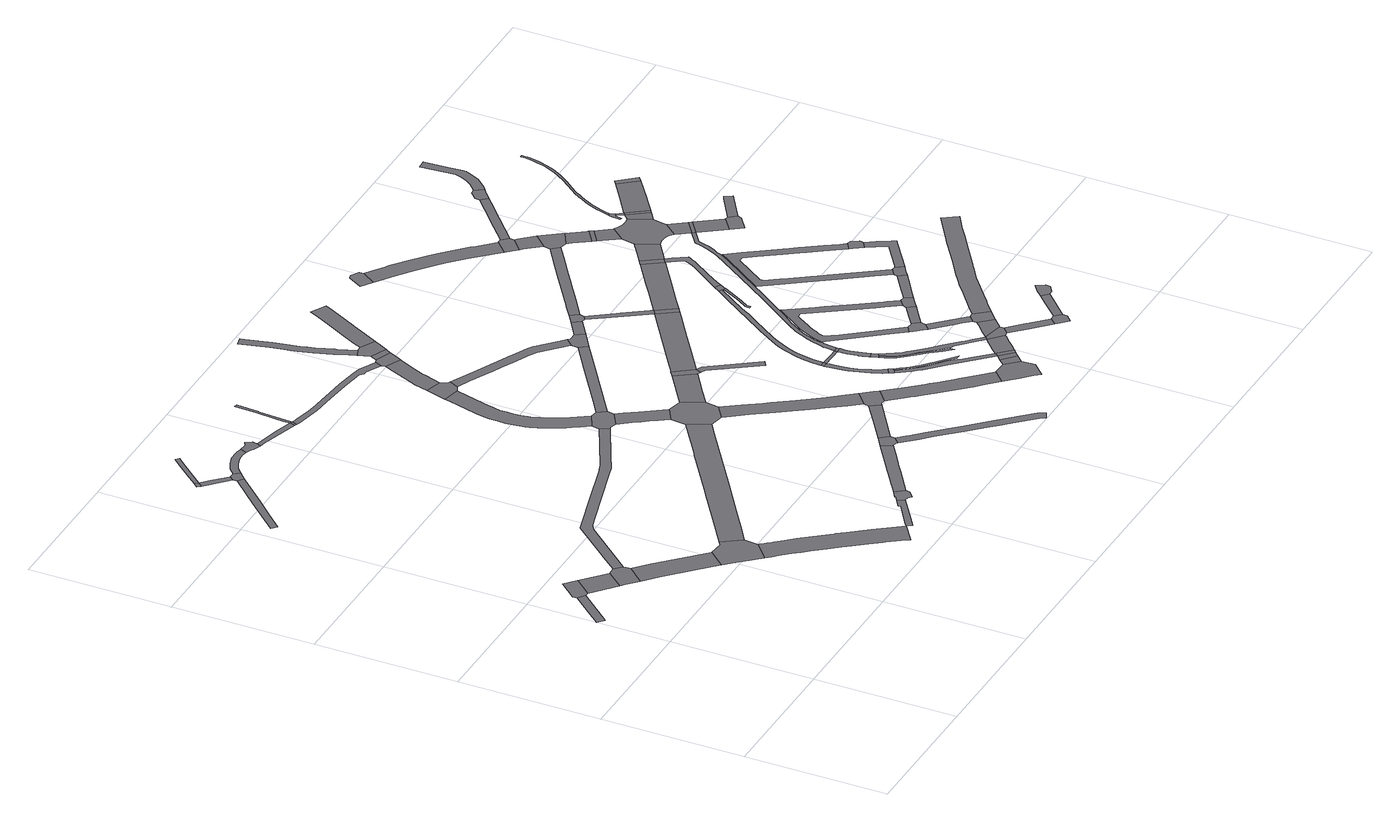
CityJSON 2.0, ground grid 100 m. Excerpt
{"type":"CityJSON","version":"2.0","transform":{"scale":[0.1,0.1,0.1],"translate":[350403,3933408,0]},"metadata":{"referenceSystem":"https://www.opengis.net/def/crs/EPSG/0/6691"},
"CityObjects":{
"road1":{"type":"Road","attributes":{"RoadStructureAttribute.sectionType":"1"},"geometry":[{"type":"MultiSurface","lod":"1","boundaries":[[[0,1,2,3,4]]]}]},
"road2":{"type":"Road","geometry":[{"type":"MultiSurface","lod":"1","boundaries":[[[5,6,7,2,1,8]]]}]},
"road3":{"type":"Road","attributes":{"function":"3","RoadStructureAttribute.sectionType":"1"},"geometry":[{"type":"MultiSurface","lod":"1","boundaries":[[[9,10,5,8]]]}]},
"road4":{"type":"Road","geometry":[{"type":"MultiSurface","lod":"1","boundaries":[[[11,12,13,14,15,10,9]]]}]},
"road5":{"type":"Road","attributes":{"function":"3","RoadStructureAttribute.sectionType":"1"},"geometry":[{"type":"MultiSurface","lod":"1","boundaries":[[[16,13,12,17,18,19,20]]]}]},
"road6":{"type":"Road","geometry":[{"type":"MultiSurface","lod":"1","boundaries":[[[19,21,22,23,24,25,26,27,28,20]]]}]},
"road7":{"type":"Road","attributes":{"RoadStructureAttribute.sectionType":"1"},"geometry":[{"type":"MultiSurface","lod":"1","boundaries":[[[29,30,31,32,33,34,35,36,37,38]]]}]},
"road8":{"type":"Road","attributes":{"function":"3","RoadStructureAttribute.sectionType":"1"},"geometry":[{"type":"MultiSurface","lod":"1","boundaries":[[[39,40,41,42,43,44,45,46,47,48,49,50,51,52,53,25,24,54,55,56,57,58,59,60,61,62,63,64,65,66,67]]]}]},
"road9":{"type":"Road","geometry":[{"type":"MultiSurface","lod":"1","boundaries":[[[68,69,70,71]]]}]},
"road10":{"type":"Road","attributes":{"RoadStructureAttribute.sectionType":"1"},"geometry":[{"type":"MultiSurface","lod":"1","boundaries":[[[72,73,68,71,74,75]]]}]},
"road11":{"type":"Road","geometry":[{"type":"MultiSurface","lod":"1","boundaries":[[[38,37,76,77,72,75]]]}]},
"road12":{"type":"Road","attributes":{"RoadStructureAttribute.sectionType":"1"},"geometry":[{"type":"MultiSurface","lod":"1","boundaries":[[[68,78,79,80,81,82,83,84,69]]]}]},
"road13":{"type":"Road","attributes":{"RoadStructureAttribute.sectionType":"1"},"geometry":[{"type":"MultiSurface","lod":"1","boundaries":[[[85,86,87,88,89,90,91,92,93,94,15,14,95,96,97,98,99,100,101]]]}]},
"road14":{"type":"Road","attributes":{"RoadStructureAttribute.sectionType":"1"},"geometry":[{"type":"MultiSurface","lod":"1","boundaries":[[[102,103,104,105,106,77,76,107,108,109,110,111,112,113]]]}]},
"road15":{"type":"Road","attributes":{"RoadStructureAttribute.sectionType":"1"},"geometry":[{"type":"MultiSurface","lod":"1","boundaries":[[[114,115,116,117,39,118,119,120]]]}]},
"road16":{"type":"Road","geometry":[{"type":"MultiSurface","lod":"1","boundaries":[[[112,121,122,123,124,125,126,127,128,129,113]]]}]},
"road17":{"type":"Road","attributes":{"RoadStructureAttribute.sectionType":"1"},"geometry":[{"type":"MultiSurface","lod":"1","boundaries":[[[130,131,132,133,134,135,136,27,26,137,138,139,140,141,142,143]]]}]},
"road18":{"type":"Road","geometry":[{"type":"MultiSurface","lod":"1","boundaries":[[[144,145,114,120,146,147,148,149,150]]]}]},
"road19":{"type":"Road","attributes":{"RoadStructureAttribute.sectionType":"1"},"geometry":[{"type":"MultiSurface","lod":"1","boundaries":[[[151,152,153,154,155,156,125,124]]]}]},
"road20":{"type":"Road","geometry":[{"type":"MultiSurface","lod":"1","boundaries":[[[153,157,158,154]]]}]},
"road21":{"type":"Road","attributes":{"RoadStructureAttribute.sectionType":"1"},"geometry":[{"type":"MultiSurface","lod":"1","boundaries":[[[158,159,160,161,162,163,164,165,166,154]]]}]},
"road22":{"type":"Road","attributes":{"RoadStructureAttribute.sectionType":"1"},"geometry":[{"type":"MultiSurface","lod":"1","boundaries":[[[149,167,168,169,170,171,172,173,174,175,176,177,150]]]}]},
"road23":{"type":"Road","geometry":[{"type":"MultiSurface","lod":"1","boundaries":[[[178,179,180,181,182,183,85,101,184,185]]]}]},
"road24":{"type":"Road","attributes":{"RoadStructureAttribute.sectionType":"1"},"geometry":[{"type":"MultiSurface","lod":"1","boundaries":[[[186,187,188,189,190,191,192,193,194,195,196,197,198,199,200,201,202,203,182,181,204,205,206,207,208,209,210,211,212,213,214,215,216,217,218]]]}]},
"road25":{"type":"Road","geometry":[{"type":"MultiSurface","lod":"1","boundaries":[[[219,220,221,172,171,222,223]]]}]},
"road26":{"type":"Road","attributes":{"RoadStructureAttribute.sectionType":"1"},"geometry":[{"type":"MultiSurface","lod":"1","boundaries":[[[224,225,226,227,228,229,230,231,232,233,234,158,157,235,236,237,238,239,240,241,242,243,244,245,246]]]}]},
"road27":{"type":"Road","attributes":{"RoadStructureAttribute.sectionType":"1"},"geometry":[{"type":"MultiSurface","lod":"1","boundaries":[[[247,248,249,250,251,252,253,254,178,185]]]}]},
"road28":{"type":"Road","geometry":[{"type":"MultiSurface","lod":"1","boundaries":[[[255,256,257,252,251,143,142,258]]]}]},
"road29":{"type":"Road","geometry":[{"type":"MultiSurface","lod":"1","boundaries":[[[259,260,261,262,263,186,218]]]}]},
"road30":{"type":"Road","attributes":{"RoadStructureAttribute.sectionType":"1"},"geometry":[{"type":"MultiSurface","lod":"1","boundaries":[[[264,265,266,221,220]]]}]},
"road31":{"type":"Road","attributes":{"RoadStructureAttribute.sectionType":"1"},"geometry":[{"type":"MultiSurface","lod":"1","boundaries":[[[267,268,269,270,271,272,273,274,275,276,277,278,279,280,281,282,283,219,223]]]}]},
"road32":{"type":"Road","attributes":{"RoadStructureAttribute.sectionType":"1"},"geometry":[{"type":"MultiSurface","lod":"1","boundaries":[[[262,284,285,286,287,288,289,290,291,263]]]}]},
"road33":{"type":"Road","attributes":{"RoadStructureAttribute.sectionType":"1"},"geometry":[{"type":"MultiSurface","lod":"1","boundaries":[[[292,293,294,295,296,297,298,299,255,258,300,301,302,303,304,305,306,307,308,309]]]}]},
"road34":{"type":"Road","attributes":{"RoadStructureAttribute.sectionType":"1"},"geometry":[{"type":"MultiSurface","lod":"1","boundaries":[[[310,257,256,311,312,313,314]]]}]},
"road35":{"type":"Road","attributes":{"RoadStructureAttribute.sectionType":"1"},"geometry":[{"type":"MultiSurface","lod":"1","boundaries":[[[315,316,317,318,319,180,179,320,321,322,323,324]]]}]},
"road36":{"type":"Road","geometry":[{"type":"MultiSurface","lod":"1","boundaries":[[[325,224,246,288,287,326,327,328]]]}]},
"road37":{"type":"Road","geometry":[{"type":"MultiSurface","lod":"1","boundaries":[[[308,265,264,329,330,331,332,333,309]]]}]},
"road38":{"type":"Road","attributes":{"RoadStructureAttribute.sectionType":"1"},"geometry":[{"type":"MultiSurface","lod":"1","boundaries":[[[334,335,325,328]]]}]},
"road39":{"type":"Road","attributes":{"RoadStructureAttribute.sectionType":"1"},"geometry":[{"type":"MultiSurface","lod":"1","boundaries":[[[336,337,338,339,340,341,342,343,344,345,346,347,348,349,350,351,352]]]}]},
"road40":{"type":"Road","attributes":{"RoadStructureAttribute.sectionType":"1"},"geometry":[{"type":"MultiSurface","lod":"1","boundaries":[[[353,354,355,356,357,358,359,360,260,259,361,362,363,364,365,366,367,368,369,370]]]}]},
"road41":{"type":"Road","geometry":[{"type":"MultiSurface","lod":"1","boundaries":[[[343,342,335,334,371,372,373,374]]]}]},
"road42":{"type":"Road","geometry":[{"type":"MultiSurface","lod":"1","boundaries":[[[375,376,377,310,314]]]}]},
"road43":{"type":"Road","attributes":{"RoadStructureAttribute.sectionType":"1"},"geometry":[{"type":"MultiSurface","lod":"1","boundaries":[[[378,379,380,381,382,383,384,385,386,387,388,389,390,391,392,393,394,395,396,397,398,399,400,401,331,330]]]}]},
"road44":{"type":"Road","attributes":{"RoadStructureAttribute.sectionType":"1"},"geometry":[{"type":"MultiSurface","lod":"1","boundaries":[[[375,402,403,404,405,376]]]}]},
"road45":{"type":"Road","attributes":{"RoadStructureAttribute.sectionType":"1"},"geometry":[{"type":"MultiSurface","lod":"1","boundaries":[[[406,407,408,409,410,411,412,374,373,413,414,415,416,417,418,419,420]]]}]},
"road46":{"type":"Road","geometry":[{"type":"MultiSurface","lod":"1","boundaries":[[[421,422,423,424,425,426]]]}]},
"road47":{"type":"Road","attributes":{"RoadStructureAttribute.sectionType":"1"},"geometry":[{"type":"MultiSurface","lod":"1","boundaries":[[[425,427,428,429,430,431,432,433,434,435,436,437,438,439,440,441,442,443,444,445,446,426]]]}]},
"road48":{"type":"Road","geometry":[{"type":"MultiSurface","lod":"1","boundaries":[[[447,438,437,448,449]]]}]},
"road49":{"type":"Road","geometry":[{"type":"MultiSurface","lod":"1","boundaries":[[[369,315,324,450,451,452,370]]]}]},
"road50":{"type":"Road","attributes":{"RoadStructureAttribute.sectionType":"1"},"geometry":[{"type":"MultiSurface","lod":"1","boundaries":[[[453,454,455,448,437,456,457,458]]]}]},
"road51":{"type":"Road","geometry":[{"type":"MultiSurface","lod":"1","boundaries":[[[459,391,390,460,461,462,463,464]]]}]},
"road52":{"type":"Road","attributes":{"RoadStructureAttribute.sectionType":"1"},"geometry":[{"type":"MultiSurface","lod":"1","boundaries":[[[465,466,467,377,376,468,469,470,471,472,473]]]}]},
"road53":{"type":"Road","geometry":[{"type":"MultiSurface","lod":"1","boundaries":[[[423,474,475,476,477,478,479,480,481,482,483,484,485,486,487,488,489,490,424]]]}]},
"road54":{"type":"Road","attributes":{"RoadStructureAttribute.sectionType":"1"},"geometry":[{"type":"MultiSurface","lod":"1","boundaries":[[[491,492,493,494,495,496,497,498,499,500,501,502,422,421,503,504,505,506,507,508,509,510,511]]]}]},
"road55":{"type":"Road","geometry":[{"type":"MultiSurface","lod":"1","boundaries":[[[512,513,514,515,516]]]}]},
"road56":{"type":"Road","attributes":{"RoadStructureAttribute.sectionType":"1"},"geometry":[{"type":"MultiSurface","lod":"1","boundaries":[[[517,518,519,520,521,522,523,524,525,512,516,526,527,528,529,530,531,458]]]}]},
"road57":{"type":"Road","attributes":{"RoadStructureAttribute.sectionType":"1"},"geometry":[{"type":"MultiSurface","lod":"1","boundaries":[[[451,450,532,533,534]]]}]},
"road58":{"type":"Road","geometry":[{"type":"MultiSurface","lod":"1","boundaries":[[[531,535,453,458]]]}]},
"road59":{"type":"Road","geometry":[{"type":"MultiSurface","lod":"1","boundaries":[[[513,536,537,538,539,540,541,542,543,544,545,546,547,548,549,550,551,552,553,554,555,556,557,514]]]}]},
"road60":{"type":"Road","attributes":{"RoadStructureAttribute.sectionType":"1"},"geometry":[{"type":"MultiSurface","lod":"1","boundaries":[[[558,559,459,464]]]}]},
"road61":{"type":"Road","geometry":[{"type":"MultiSurface","lod":"1","boundaries":[[[560,561,562,563,534,533,564]]]}]},
"road62":{"type":"Road","attributes":{"RoadStructureAttribute.sectionType":"1"},"geometry":[{"type":"MultiSurface","lod":"1","boundaries":[[[510,559,558,565,566]]]}]},
"road63":{"type":"Road","attributes":{"RoadStructureAttribute.sectionType":"1"},"geometry":[{"type":"MultiSurface","lod":"1","boundaries":[[[567,568,569,570,571,572,573,574,575,576,577,578,579,580,581,582,583,584,585,586,587,588,589,590,591,592,593,594,515,595]]]}]},
"road64":{"type":"Road","geometry":[{"type":"MultiSurface","lod":"1","boundaries":[[[510,566,596,511]]]}]},
"road65":{"type":"Road","attributes":{"RoadStructureAttribute.sectionType":"1"},"geometry":[{"type":"MultiSurface","lod":"1","boundaries":[[[597,598,599,600,560,564,601,473]]]}]},
"road66":{"type":"Road","attributes":{"RoadStructureAttribute.sectionType":"1"},"geometry":[{"type":"MultiSurface","lod":"1","boundaries":[[[448,602,603,604,605,606,607,608,609,610,611,612,613,614,615,616,617,618,619,620,621,622,623,624,625,626,627,628,629,630,631,449]]]}]},
"road67":{"type":"Road","attributes":{"RoadStructureAttribute.sectionType":"1"},"geometry":[{"type":"MultiSurface","lod":"1","boundaries":[[[580,632,633,634,635,636,637,511,596,638,639,640,641,642,643]]]}]},
"road68":{"type":"Road","geometry":[{"type":"MultiSurface","lod":"1","boundaries":[[[472,644,597,473]]]}]},
"road69":{"type":"Road","geometry":[{"type":"MultiSurface","lod":"1","boundaries":[[[645,646,647,648,649,650,651,652,653]]]}]},
"road70":{"type":"Road","geometry":[{"type":"MultiSurface","lod":"1","boundaries":[[[654,655,656,657,658,659,660]]]}]},
"road71":{"type":"Road","geometry":[{"type":"MultiSurface","lod":"1","boundaries":[[[581,580,643,661,662,663]]]}]},
"road72":{"type":"Road","geometry":[{"type":"MultiSurface","lod":"1","boundaries":[[[664,665,666,667,668,669,670,671,672,673,674,675,676,677,678,679,680,681,682,683,684,685,686,687,688,689,690,691,692,693,694,695,696,697,698,699,700,701,702,645,653]]]}]},
"road73":{"type":"Road","attributes":{"RoadStructureAttribute.sectionType":"1"},"geometry":[{"type":"MultiSurface","lod":"1","boundaries":[[[703,704,705,706,581,663]]]}]},
"road74":{"type":"Road","attributes":{"RoadStructureAttribute.sectionType":"1"},"geometry":[{"type":"MultiSurface","lod":"1","boundaries":[[[648,707,708,709,710,711,712,713,649]]]}]},
"road75":{"type":"Road","attributes":{"RoadStructureAttribute.sectionType":"1"},"geometry":[{"type":"MultiSurface","lod":"1","boundaries":[[[714,715,716,717,718,719,662,720]]]}]},
"road76":{"type":"Road","attributes":{"RoadStructureAttribute.sectionType":"1"},"geometry":[{"type":"MultiSurface","lod":"1","boundaries":[[[721,651,650,722,723,724]]]}]},
"road77":{"type":"Road","attributes":{"RoadStructureAttribute.sectionType":"1"},"geometry":[{"type":"MultiSurface","lod":"1","boundaries":[[[725,726,727,728,729,730,731,732,733,734]]]}]},
"road78":{"type":"Road","attributes":{"RoadStructureAttribute.sectionType":"1"},"geometry":[{"type":"MultiSurface","lod":"1","boundaries":[[[735,736,737,738,739,740,562,561,741,742,743,744,745,746,747]]]}]},
"road79":{"type":"Road","geometry":[{"type":"MultiSurface","lod":"1","boundaries":[[[703,748,749,750,712,711,704]]]}]},
"road80":{"type":"Road","attributes":{"RoadStructureAttribute.sectionType":"1"},"geometry":[{"type":"MultiSurface","lod":"1","boundaries":[[[751,752,753,754,755,756,757,597,644,758,759,760,761,762,763]]]}]},
"road81":{"type":"Road","geometry":[{"type":"MultiSurface","lod":"1","boundaries":[[[764,717,716,765,766,767,768]]]}]},
"road82":{"type":"Road","geometry":[{"type":"MultiSurface","lod":"1","boundaries":[[[616,615,734,733,769,770,771]]]}]},
"road83":{"type":"Road","attributes":{"RoadStructureAttribute.sectionType":"1"},"geometry":[{"type":"MultiSurface","lod":"1","boundaries":[[[772,773,774,775,776,777,778,779,780,781,782,783,784,785,786,787,788,789,790,791,792,793,794,795,796,797,453,535,798,799,800,699,801,802,803,804,805,806,807,808,809,810,811,812,813,814,815,816,817,818,819,820,821,822]]]}]},
"road84":{"type":"Road","attributes":{"RoadStructureAttribute.sectionType":"1"},"geometry":[{"type":"MultiSurface","lod":"1","boundaries":[[[657,823,824,825,826,827,828,829,830,831,832,833,834,835,836,837,838,839,840,841,842,843,844,658]]]}]},
"road85":{"type":"Road","geometry":[{"type":"MultiSurface","lod":"1","boundaries":[[[682,681,724,723,845,846,847]]]}]},
"road86":{"type":"Road","attributes":{"RoadStructureAttribute.sectionType":"1"},"geometry":[{"type":"MultiSurface","lod":"1","boundaries":[[[848,849,764,768,850,851,852]]]}]},
"road87":{"type":"Road","attributes":{"RoadStructureAttribute.sectionType":"1"},"geometry":[{"type":"MultiSurface","lod":"1","boundaries":[[[762,853,854,855,856,857,771,770,858,859,860,861,862,863,864,865]]]}]},
"road88":{"type":"Road","attributes":{"RoadStructureAttribute.sectionType":"1"},"geometry":[{"type":"MultiSurface","lod":"1","boundaries":[[[846,866,867,868,869,870,871,847]]]}]},
"road89":{"type":"Road","geometry":[{"type":"MultiSurface","lod":"1","boundaries":[[[872,873,763,762,865]]]}]},
"road90":{"type":"Road","geometry":[{"type":"MultiSurface","lod":"1","boundaries":[[[874,875,832,831,876,877,878]]]}]},
"road91":{"type":"Road","geometry":[{"type":"MultiSurface","lod":"1","boundaries":[[[879,880,881,882,883,884,848,852]]]}]},
"road92":{"type":"Road","attributes":{"RoadStructureAttribute.sectionType":"1"},"geometry":[{"type":"MultiSurface","lod":"1","boundaries":[[[877,885,886,887,888,878]]]}]},
"road93":{"type":"Road","attributes":{"RoadStructureAttribute.sectionType":"1"},"geometry":[{"type":"MultiSurface","lod":"1","boundaries":[[[889,890,891,892,893,894,895,896,897,898,899,900,901,902,903,904,905,906,907,908,909,910,911,912,913,914,915,916,917,918,919,920,921,922,923,924]]]}]},
"road94":{"type":"Road","attributes":{"RoadStructureAttribute.sectionType":"1"},"geometry":[{"type":"MultiSurface","lod":"1","boundaries":[[[925,926,927,928,873,872,929]]]}]},
"road95":{"type":"Road","geometry":[{"type":"MultiSurface","lod":"1","boundaries":[[[905,869,868,930,931,932,933,934,906]]]}]},
"road96":{"type":"Road","geometry":[{"type":"MultiSurface","lod":"1","boundaries":[[[935,936,937,887,886,735,747]]]}]},
"road97":{"type":"Road","attributes":{"RoadStructureAttribute.sectionType":"1"},"geometry":[{"type":"MultiSurface","lod":"1","boundaries":[[[938,936,935,939,940,941]]]}]},
"road98":{"type":"Road","geometry":[{"type":"MultiSurface","lod":"1","boundaries":[[[940,942,943,941]]]}]},
"road99":{"type":"Road","attributes":{"RoadStructureAttribute.sectionType":"1"},"geometry":[{"type":"MultiSurface","lod":"1","boundaries":[[[942,944,945,946,943]]]}]},
"road100":{"type":"Road","attributes":{"RoadStructureAttribute.sectionType":"1"},"geometry":[{"type":"MultiSurface","lod":"1","boundaries":[[[749,947,948,949,950,951,952,953,954,955,956,957,958,959,960,961,962,963,964,965,966,967,968,969,970,971,972,973,974,975,976,977,750]]]}]},
"road101":{"type":"Road","attributes":{"RoadStructureAttribute.sectionType":"1"},"geometry":[{"type":"MultiSurface","lod":"1","boundaries":[[[978,979,875,874,980,981,982,983,984,985]]]}]},
"road102":{"type":"Road","geometry":[{"type":"MultiSurface","lod":"1","boundaries":[[[986,987,988,989,990,991,992,946,945,925,929,993,994,995,996,997,998,999,1000,1001,1002,1003,1004,1005,1006,1007,1008]]]}]},
"road103":{"type":"Road","attributes":{"RoadStructureAttribute.sectionType":"1"},"geometry":[{"type":"MultiSurface","lod":"1","boundaries":[[[1009,1010,1011,1012,1013,933,932,1014,1015,1016,1017,1018]]]}]},
"road104":{"type":"Road","geometry":[{"type":"MultiSurface","lod":"1","boundaries":[[[923,1019,1009,1018,1020,1021,924]]]}]},
"road105":{"type":"Road","attributes":{"RoadStructureAttribute.sectionType":"1"},"geometry":[{"type":"MultiSurface","lod":"1","boundaries":[[[1022,1005,1004,1023]]]}]},
"road106":{"type":"Road","geometry":[{"type":"MultiSurface","lod":"1","boundaries":[[[772,822,1024,1022,1023]]]}]},
"road107":{"type":"Road","attributes":{"RoadStructureAttribute.sectionType":"1"},"geometry":[{"type":"MultiSurface","lod":"1","boundaries":[[[1025,1026,1027,1024,822]]]}]},
"road108":{"type":"Road","geometry":[{"type":"MultiSurface","lod":"1","boundaries":[[[1028,1029,1030,1031,1032,1033,1034,1035,1036,1037,1038]]]}]},
"road109":{"type":"Road","attributes":{"RoadStructureAttribute.sectionType":"1"},"geometry":[{"type":"MultiSurface","lod":"1","boundaries":[[[1037,1036,1039,1040,1041,1042]]]}]},
"road110":{"type":"Road","attributes":{"RoadStructureAttribute.sectionType":"1"},"geometry":[{"type":"MultiSurface","lod":"1","boundaries":[[[1007,1043,1044,1045,1008]]]}]},
"road111":{"type":"Road","geometry":[{"type":"MultiSurface","lod":"1","boundaries":[[[1027,1026,1046,1047,1048,1049]]]}]},
"road112":{"type":"Road","geometry":[{"type":"MultiSurface","lod":"1","boundaries":[[[1041,1045,1044,1050,1042]]]}]},
"road113":{"type":"Road","geometry":[{"type":"MultiSurface","lod":"1","boundaries":[[[985,984,1051,1052,1053,1054,1055,1056,1057]]]}]},
"road114":{"type":"Road","attributes":{"RoadStructureAttribute.sectionType":"1"},"geometry":[{"type":"MultiSurface","lod":"1","boundaries":[[[1048,1058,1059,1060,1061,1062,1049]]]}]},
"road115":{"type":"Road","attributes":{"RoadStructureAttribute.sectionType":"1"},"geometry":[{"type":"MultiSurface","lod":"1","boundaries":[[[1063,1064,1065,1042,1050,1066,1067,1068,1069]]]}]},
"road116":{"type":"Road","attributes":{"RoadStructureAttribute.sectionType":"1"},"geometry":[{"type":"MultiSurface","lod":"1","boundaries":[[[1070,1071,1072,1073,1074,1075,1076,1077,1078,1079,1080,1081,1082,1083,1054,1053]]]}]},
"road117":{"type":"Road","attributes":{"RoadStructureAttribute.sectionType":"1"},"geometry":[{"type":"MultiSurface","lod":"1","boundaries":[[[1084,1085,1086,1087,1088,1089,1090,1091,1092,1093,1094,1095,1096,1097,1098,1099,1100,1101,1102,1103,1104,1105,1106,1107,1108,1109,1110,1111,1112,1113,1114,1115,1116,1117,1118,1119,1120,1121,1122,1123,1124,1125,1126,1127,1128,1129,1130,1131,1028,1038]]]}]},
"road118":{"type":"Road","geometry":[{"type":"MultiSurface","lod":"1","boundaries":[[[1063,1069,1132,1133]]]}]}
},
"vertices":[
[49,1477,0],[256,1712,0],[210,1751,0],[90,1614,0],[4,1516,0],
[391,1834,0],[314,1902,0],[208,1781,0],[286,1714,0],
[450,1569,0],[556,1690,0],
[479,1544,0],[555,1476,0],[662,1596,0],[659,1647,0],[607,1692,0],
[764,1503,0],[654,1387,0],[825,1223,0],[945,1101,0],[1054,1220,0],
[947,1099,0],[1013,1033,0],[1046,997,0],[1142,891,0],[1261,999,0],[1273,1097,0],[1183,1228,0],[1155,1209,0],
[487,4248,0],[312,4064,0],[176,3920,0],[97,3837,0],[134,3803,0],[237,3912,0],[353,4034,0],[501,4191,0],[544,4236,0],[502,4264,0],
[1861,250,0],[1845,272,0],[1826,298,0],[1730,429,0],[1633,557,0],[1588,613,0],[1584,618,0],[1533,682,0],[1430,806,0],[1377,867,0],[1333,918,0],[1324,928,0],[1303,952,0],[1282,975,0],[1270,989,0],[1157,874,0],[1172,857,0],[1202,822,0],[1259,758,0],[1299,712,0],[1336,669,0],[1406,583,0],[1465,509,0],[1505,459,0],[1553,397,0],[1627,302,0],[1638,286,0],[1694,207,0],[1730,157,0],
[379,4475,0],[358,4496,0],[327,4464,0],[348,4443,0],
[529,4326,0],[448,4407,0],[467,4328,0],[501,4296,0],
[599,4287,0],[565,4324,0],
[420,4521,0],[542,4660,0],[582,4706,0],[559,4726,0],[532,4694,0],[515,4675,0],[411,4557,0],
[2038,2480,0],[1871,2397,0],[1656,2290,0],[1609,2272,0],[1596,2268,0],[1281,2180,0],[1001,2101,0],[952,2087,0],[762,1870,0],[684,1781,0],[974,2006,0],[1016,2032,0],[1086,2052,0],[1575,2190,0],[1658,2213,0],[1789,2278,0],[2069,2417,0],
[815,4412,0],[783,4415,0],[730,4412,0],[667,4395,0],[611,4366,0],[640,4325,0],[685,4348,0],[738,4363,0],[782,4365,0],[807,4363,0],[827,4358,0],[842,4406,0],
[2101,433,0],[2048,397,0],[2056,385,0],[1887,269,0],[1884,218,0],[1951,264,0],[2132,388,0],
[859,4346,0],[878,4333,0],[880,4332,0],[936,4312,0],[947,4342,0],[952,4376,0],[931,4411,0],[927,4417,0],[900,4400,0],
[2108,1866,0],[2041,1820,0],[2029,1811,0],[1695,1582,0],[1604,1520,0],[1558,1488,0],[1408,1384,0],[1372,1165,0],[1554,1289,0],[1802,1460,0],[1834,1482,0],[2302,1804,0],[2394,1867,0],[2321,2012,0],
[2137,464,0],[2140,459,0],[2162,385,0],[2182,363,0],[2227,403,0],[2231,432,0],[2186,497,0],
[975,4301,0],[1030,4286,0],[1242,4221,0],[1254,4259,0],[1113,4301,0],[981,4333,0],
[1260,4215,0],[1272,4254,0],
[1275,4303,0],[1287,4496,0],[1287,4499,0],[1298,4654,0],[1280,4657,0],[1268,4497,0],[1260,4364,0],[1256,4305,0],
[2413,557,0],[2485,607,0],[2493,612,0],[2552,653,0],[2669,733,0],[2631,804,0],[2445,676,0],[2392,640,0],[2298,574,0],[2256,546,0],[2251,542,0],
[2234,2473,0],[2243,2522,0],[2203,2580,0],[2154,2589,0],[2053,2536,0],[2050,2528,0],[2082,2424,0],[2131,2411,0],
[1927,3503,0],[1921,3470,0],[1865,3260,0],[1855,3213,0],[1845,3150,0],[1843,3093,0],[1843,3037,0],[1847,2983,0],[1856,2926,0],[1860,2909,0],[1866,2882,0],[1883,2833,0],[1901,2786,0],[1924,2738,0],[1941,2702,0],[1959,2672,0],[1978,2643,0],[2009,2598,0],[2078,2700,0],[2064,2720,0],[2047,2754,0],[2030,2789,0],[2009,2833,0],[1994,2874,0],[1980,2915,0],[1972,2948,0],[1965,2997,0],[1961,3042,0],[1961,3090,0],[1962,3138,0],[1971,3189,0],[1991,3265,0],[2047,3477,0],
[2751,762,0],[2754,793,0],[2709,858,0],[2699,731,0],[2708,721,0],
[2123,4083,0],[2084,4103,0],[2006,4143,0],[1948,4154,0],[1801,4178,0],[1626,4193,0],[1590,4196,0],[1517,4203,0],[1431,4215,0],[1313,4242,0],[1298,4246,0],[1284,4208,0],[1424,4176,0],[1454,4171,0],[1514,4163,0],[1622,4153,0],[1746,4142,0],[1796,4138,0],[1947,4113,0],[1969,4089,0],[2000,4088,0],[2070,4051,0],[2103,4034,0],
[2211,2305,0],[2228,2279,0],[2256,2238,0],[2289,2190,0],[2335,2125,0],[2437,2183,0],[2329,2340,0],[2273,2421,0],
[2594,1919,0],[2609,2014,0],[2536,2159,0],[2493,1849,0],
[2092,3498,0],[2123,3562,0],[2105,3571,0],[2084,3616,0],[1969,3649,0],
[3063,1004,0],[3018,1071,0],[2875,973,0],
[2806,617,0],[2873,549,0],[3013,403,0],[3115,295,0],[3185,220,0],[3233,171,0],[3355,43,0],[3375,4,0],[3429,31,0],[3415,58,0],[3404,78,0],[3271,218,0],[3181,314,0],[3056,445,0],[2893,614,0],[2810,701,0],[2803,708,0],
[2123,3734,0],[2132,3763,0],[2174,3866,0],[2217,3951,0],[2110,4006,0],[2090,3966,0],[2031,3829,0],[1996,3744,0],
[3117,1194,0],[3051,1276,0],[2991,1354,0],[2935,1431,0],[2878,1509,0],[2785,1642,0],[2757,1681,0],[2680,1794,0],[2530,1798,0],[2599,1704,0],[2695,1564,0],[2753,1478,0],[2843,1354,0],[2875,1311,0],[2960,1191,0],[3009,1129,0],[3023,1111,0],[3119,1191,0],
[2791,2334,0],[2714,2087,0],[2805,2149,0],[2880,2201,0],[2881,2202,0],
[2835,3014,0],[2834,3013,0],[2633,2875,0],[2569,2831,0],[2317,2658,0],[2466,2676,0],[2624,2784,0],[2624,2785,0],[2828,2924,0],[2874,2956,0],
[2152,4091,0],[2228,3973,0],[2263,4044,0],[2264,4047,0],
[3077,1014,0],[3112,1010,0],[3205,1087,0],[3182,1115,0],[3150,1153,0],
[2288,4087,0],[2177,4138,0],
[1991,4755,0],[2004,4687,0],[2025,4579,0],[2052,4485,0],[2094,4360,0],[2128,4270,0],[2145,4223,0],[2201,4244,0],[2154,4370,0],[2151,4380,0],[2109,4502,0],[2096,4547,0],[2083,4593,0],[2067,4678,0],[2049,4768,0],[1998,4970,0],[1940,4955,0],
[2844,3156,0],[2727,3268,0],[2724,3270,0],[2689,3293,0],[2602,3333,0],[2542,3362,0],[2444,3409,0],[2293,3481,0],[2185,3454,0],[2297,3401,0],[2351,3375,0],[2413,3346,0],[2501,3304,0],[2626,3245,0],[2668,3218,0],[2837,3064,0],[2838,3064,0],[2887,3115,0],
[2289,4087,0],[2320,4147,0],[2343,4191,0],[2239,4246,0],
[2907,2191,0],[2925,2232,0],[2834,2364,0],
[3195,911,0],[3222,881,0],[3245,855,0],[3270,826,0],[3339,748,0],[3432,647,0],[3502,576,0],[3504,575,0],[3504,574,0],[3527,553,0],[3536,544,0],[3559,521,0],[3636,442,0],[3722,526,0],[3648,600,0],[3564,684,0],[3551,697,0],[3528,720,0],[3453,799,0],[3417,840,0],[3398,862,0],[3313,959,0],[3250,1032,0],[3249,1034,0],
[2941,2177,0],[3159,1861,0],[3196,1886,0],[2971,2213,0],
[2477,4707,0],[2440,4634,0],[2387,4532,0],[2365,4491,0],[2316,4398,0],[2269,4308,0],[2251,4271,0],[2351,4208,0],[2413,4325,0],[2447,4391,0],[2449,4395,0],[2496,4485,0],[2522,4535,0],[2567,4621,0],[2582,4649,0],
[3434,1095,0],[3457,1108,0],[3460,1111,0],[3472,1123,0],[3455,1149,0],[3416,1126,0],
[3444,1164,0],[3438,1173,0],[3415,1211,0],[3404,1240,0],[3394,1271,0],[3376,1324,0],[3364,1375,0],[3355,1428,0],[3351,1476,0],[3350,1504,0],[3349,1524,0],[3311,1523,0],[3313,1469,0],[3320,1402,0],[3325,1365,0],[3335,1330,0],[3356,1259,0],[3368,1225,0],[3383,1191,0],[3398,1158,0],
[3311,1531,0],[3348,1545,0],[3311,1544,0],
[2994,3038,0],[2954,3096,0],[2904,3099,0],
[3501,1544,0],[3437,1545,0],[3411,1545,0],[3411,1523,0],[3437,1523,0],[3499,1523,0],
[3817,520,0],[3718,359,0],[3786,290,0],[3821,254,0],[3906,339,0],[3902,435,0],
[2998,2477,0],[2894,2405,0],[2851,2375,0],[3096,2350,0],[3129,2373,0],[3240,2449,0],[3434,2584,0],[3486,2619,0],[3395,2750,0],
[3495,1065,0],[3529,1026,0],[3578,972,0],[3616,936,0],[3675,889,0],[3706,864,0],[3754,813,0],[3788,814,0],[3746,849,0],[3681,901,0],[3661,917,0],[3634,941,0],[3581,990,0],[3564,1008,0],[3540,1033,0],[3524,1054,0],[3498,1086,0],
[3832,707,0],[3804,738,0],[3768,776,0],[3748,805,0],[3700,857,0],[3670,880,0],[3641,904,0],[3608,932,0],[3573,967,0],[3533,1010,0],[3502,1049,0],[3479,1077,0],[3455,1063,0],[3495,1002,0],[3519,975,0],[3542,950,0],[3650,843,0],[3674,818,0],[3778,714,0],[3895,597,0],[3912,621,0],
[3537,1309,0],[3554,1263,0],[3571,1268,0],[3590,1281,0],[3573,1322,0],
[3499,1511,0],[3500,1485,0],[3503,1455,0],[3506,1433,0],[3509,1412,0],[3514,1388,0],[3515,1381,0],[3522,1356,0],[3534,1317,0],[3562,1354,0],[3562,1355,0],[3545,1432,0],[3541,1458,0],[3539,1491,0],[3538,1524,0],
[3010,3049,0],[3115,3121,0],[3075,3178,0],
[3537,1546,0],
[3563,1225,0],[3577,1195,0],[3597,1155,0],[3623,1121,0],[3698,1041,0],[3721,1013,0],[3734,998,0],[3754,974,0],[3791,928,0],[3845,871,0],[3841,900,0],[3814,926,0],[3793,946,0],[3742,1012,0],[3728,1028,0],[3709,1051,0],[3682,1080,0],[3647,1116,0],[3629,1137,0],[3613,1158,0],[3602,1175,0],[3580,1223,0],
[3949,481,0],[3860,563,0],
[3177,3138,0],[3183,3168,0],[3143,3225,0],[3109,3201,0],[3144,3115,0],
[3976,509,0],[3979,512,0],
[3587,1226,0],[3607,1176,0],[3639,1134,0],[3669,1102,0],[3714,1059,0],[3729,1040,0],[3746,1020,0],[3801,953,0],[3850,909,0],[3856,903,0],[3879,890,0],[3927,844,0],[3960,812,0],[4034,741,0],[4058,759,0],[3997,820,0],[3953,865,0],[3946,872,0],[3884,934,0],[3844,973,0],[3814,1003,0],[3764,1053,0],[3708,1110,0],[3690,1129,0],[3673,1149,0],[3657,1169,0],[3642,1190,0],[3613,1235,0],[3572,1268,0],
[4003,531,0],
[3429,2773,0],[3418,2788,0],[3310,2945,0],[3296,2965,0],[3263,2942,0],
[3351,1625,0],[3363,1690,0],[3365,1701,0],[3377,1747,0],[3398,1811,0],[3424,1868,0],[3449,1915,0],[3475,1959,0],[3487,1980,0],[3535,2049,0],[3604,2148,0],[3653,2218,0],[3688,2281,0],[3832,2487,0],[3810,2502,0],[3762,2432,0],[3647,2270,0],[3607,2211,0],[3509,2071,0],[3502,2061,0],[3457,1990,0],[3451,1980,0],[3429,1943,0],[3393,1886,0],[3364,1820,0],[3336,1725,0],[3329,1698,0],[3327,1690,0],[3316,1617,0],[3310,1558,0],
[4026,733,0],[4005,712,0],[3985,692,0],[3971,679,0],[3966,674,0],[3954,662,0],[4030,557,0],[4056,583,0],[4061,589,0],[4074,601,0],[4119,645,0],[4128,655,0],
[3519,2642,0],
[3902,1218,0],[3919,1196,0],[3960,1146,0],[3982,1123,0],[4023,1163,0],[4031,1199,0],[3996,1249,0],[3986,1243,0],[3953,1248,0],
[2940,4658,0],[2876,4555,0],[2908,4535,0],[2958,4501,0],[3025,4601,0],[3019,4631,0],[2969,4664,0],
[4157,659,0],[4201,702,0],[4201,731,0],
[3854,1376,0],[3666,1619,0],[3652,1637,0],[3637,1657,0],[3628,1690,0],[3640,1724,0],[3652,1746,0],[3666,1775,0],[3685,1810,0],[3704,1838,0],[3709,1847,0],[3764,1924,0],[3794,1925,0],[3949,1698,0],[3973,1662,0],[4063,1530,0],[4095,1482,0],[4160,1388,0],[4209,1424,0],[4160,1496,0],[4149,1512,0],[4017,1706,0],[3937,1824,0],[3904,1872,0],[3809,2012,0],[3805,2018,0],[3784,2049,0],[3779,2056,0],[3750,2013,0],[3690,1923,0],[3668,1893,0],[3661,1882,0],[3633,1843,0],[3604,1790,0],[3577,1728,0],[3556,1662,0],[3573,1641,0],[3826,1316,0],[3843,1294,0],
[4269,794,0],[4187,882,0],[4163,859,0],[4113,811,0],
[3995,1110,0],[4095,1008,0],[4108,994,0],[4139,963,0],[4188,913,0],[4233,952,0],[4153,1032,0],
[4158,659,0],[4264,553,0],[4383,434,0],[4429,480,0],[4328,583,0],[4311,599,0],[4157,660,0],
[4071,1302,0],[4116,1258,0],[4189,1308,0],[4153,1359,0],
[3797,2398,0],[3762,2335,0],[3722,2275,0],[3719,2243,0],[3734,2242,0],[3736,2270,0],[3775,2327,0],[3810,2391,0],[3854,2476,0],[3841,2482,0],
[3791,3671,0],[3624,3556,0],[3539,3498,0],[3408,3407,0],[3243,3294,0],[3234,3288,0],[3332,3271,0],[3463,3360,0],[3479,3372,0],[3614,3465,0],[3629,3475,0],[3740,3551,0],[3836,3618,0],
[4308,830,0],[4341,857,0],[4263,950,0],
[3867,3075,0],[3826,3047,0],[3777,3013,0],[3690,2953,0],[3634,2914,0],[3602,2892,0],[3518,2834,0],[3590,2691,0],[3626,2716,0],[3729,2787,0],[3949,2939,0],[3964,2949,0],[3873,3080,0],
[4464,479,0],[4398,419,0],[4457,360,0],[4504,406,0],[4504,437,0],
[3856,2480,0],[3878,2521,0],[3839,2543,0],
[4343,2949,0],[4252,2880,0],[4237,2833,0],[4224,2791,0],[4204,2747,0],[4193,2726,0],[4173,2687,0],[4167,2677,0],[4129,2620,0],[4005,2439,0],[3929,2328,0],[3843,2209,0],[3800,2147,0],[3746,2072,0],[3737,2060,0],[3735,2057,0],[3700,2008,0],[3652,1941,0],[3644,1929,0],[3600,1863,0],[3574,1813,0],[3555,1770,0],[3537,1720,0],[3518,1654,0],[3509,1623,0],[3506,1606,0],[3542,1591,0],[3551,1643,0],[3551,1646,0],[3551,1663,0],[3562,1713,0],[3579,1761,0],[3597,1801,0],[3623,1849,0],[3660,1905,0],[3673,1926,0],[3737,2011,0],[3771,2058,0],[3786,2079,0],[3909,2255,0],[3952,2316,0],[4051,2457,0],[4159,2611,0],[4179,2642,0],[4196,2676,0],[4212,2709,0],[4226,2736,0],[4248,2782,0],[4261,2825,0],[4274,2865,0],[4358,2929,0],
[2968,4494,0],[3086,4410,0],[3196,4326,0],[3293,4245,0],[3357,4191,0],[3469,4085,0],[3549,4000,0],[3601,3944,0],[3629,3914,0],[3718,3997,0],[3603,4116,0],[3591,4128,0],[3438,4280,0],[3378,4329,0],[3367,4339,0],[3271,4419,0],[3217,4462,0],[3175,4495,0],[3153,4510,0],[3093,4553,0],[3072,4568,0],[3033,4596,0],
[4225,1333,0],[4277,1369,0],[4242,1419,0],
[4638,655,0],[4581,598,0],[4524,457,0],[4602,533,0],[4686,616,0],
[4003,2891,0],[4036,2844,0],[4017,2802,0],[3990,2758,0],[3867,2584,0],[3900,2560,0],[3953,2646,0],[4053,2784,0],[4070,2815,0],[4076,2828,0],[4085,2846,0],[4027,2933,0],[4000,2973,0],
[4342,1414,0],[4405,1457,0],[4492,1517,0],[4457,1568,0],[4323,1475,0],[4292,1454,0],
[3999,2975,0],[3909,3104,0],
[3788,3951,0],[3748,3995,0],[3666,3875,0],[3697,3840,0],[3787,3920,0],
[4718,617,0],[4764,650,0],[4770,685,0],[4733,737,0],[4682,700,0],[4652,669,0],
[3714,3821,0],[3799,3720,0],[3890,3811,0],[3805,3901,0],
[4633,2051,0],[4575,2135,0],[4508,2233,0],[4484,2268,0],[4435,2339,0],[4427,2351,0],[4366,2440,0],[4276,2566,0],[4205,2667,0],[4165,2605,0],[3961,2313,0],[4047,2190,0],[4146,2048,0],[4234,1922,0],[4256,1891,0],[4393,1694,0],[4461,1596,0],[4511,1631,0],[4384,1812,0],[4277,1966,0],[4262,1989,0],[4216,2054,0],[4116,2199,0],[4105,2214,0],[4082,2248,0],[4046,2300,0],[4046,2330,0],[4189,2540,0],[4223,2539,0],[4277,2460,0],[4369,2327,0],[4452,2207,0],[4457,2200,0],[4516,2115,0],[4609,1980,0],[4659,2014,0],
[4073,3218,0],[4038,3194,0],[4029,3188,0],[3947,3130,0],[4140,3070,0],
[4529,1543,0],[4558,1563,0],[4577,1576,0],[4541,1625,0],[4536,1626,0],
[3886,3609,0],[3993,3666,0],[3984,3678,0],
[4076,3549,0],[3910,3575,0],[3982,3472,0],[4083,3542,0],
[4000,3447,0],[4099,3516,0],
[4020,3418,0],[4091,3316,0],[4172,3411,0],
[4413,918,0],[4432,933,0],[4491,983,0],[4607,1077,0],[4654,1112,0],[4693,1139,0],[4751,1178,0],[4751,1179,0],[4784,1201,0],[4831,1234,0],[4898,1279,0],[4987,1341,0],[5023,1365,0],[5043,1379,0],[5130,1439,0],[5150,1453,0],[5250,1516,0],[5182,1615,0],[5006,1499,0],[4975,1478,0],[4964,1470,0],[4931,1448,0],[4772,1338,0],[4702,1290,0],[4689,1282,0],[4683,1277,0],[4640,1248,0],[4585,1210,0],[4521,1163,0],[4456,1109,0],[4334,1011,0],
[4023,4239,0],[3927,4153,0],[3970,4112,0],[3996,4135,0],[4071,4201,0],[4077,4206,0],[4152,4273,0],[4112,4318,0],
[4284,3377,0],[4260,3378,0],[4248,3380,0],[4232,3383,0],[4223,3387,0],[4199,3396,0],[4180,3407,0],[4155,3075,0],[4156,3076,0],[4171,3079,0],[4184,3080,0],[4187,3080,0],[4200,3080,0],[4213,3078,0],[4228,3074,0],[4242,3069,0],[4256,3060,0],[4268,3051,0],[4281,3041,0],[4363,3135,0],[4369,3172,0],[4380,3234,0],[4313,3384,0],
[4666,1898,0],[4738,1777,0],[4736,1761,0],[4729,1756,0],[4637,1692,0],[4775,1715,0],[4824,1749,0],[4808,1776,0],[4758,1861,0],[4717,1929,0],
[4623,1961,0],[4722,1957,0],[4690,2007,0],
[4444,3022,0],[4344,2950,0],
[4459,3002,0],
[4361,2925,0],[4484,2754,0],[4582,2830,0],
[4304,3511,0],[4301,3499,0],[4297,3480,0],[4296,3471,0],[4293,3455,0],[4288,3422,0],[4305,3419,0],[4313,3468,0],[4318,3467,0],[4337,3480,0],[4319,3507,0],
[4321,3466,0],[4345,3431,0],[4352,3422,0],[4369,3434,0],
[4422,3264,0],[4449,3283,0],[4352,3421,0],
[4541,2675,0],[4640,2746,0],[4649,2774,0],[4607,2824,0],
[4467,3295,0],
[4191,4307,0],[4193,4309,0],[4236,4342,0],[4192,4398,0],[4161,4397,0],[4159,4397,0],[4114,4349,0],
[4822,2886,0],[4846,2901,0],[4816,2955,0],[4795,2942,0],[4633,2840,0],
[4653,3628,0],[4520,3537,0],[4373,3437,0],[4540,3346,0],[4554,3356,0],[4589,3382,0],[4749,3502,0],
[4258,4360,0],[4323,4430,0],[4326,4435,0],[4345,4475,0],[4366,4522,0],[4374,4538,0],[4372,4560,0],[4366,4646,0],[4353,4827,0],[4293,4822,0],[4311,4582,0],[4298,4534,0],[4273,4486,0],[4249,4450,0],
[4321,3516,0],[4329,3547,0],[4339,3578,0],[4361,3638,0],[4374,3668,0],[4389,3697,0],[4404,3726,0],[4420,3754,0],[4422,3756,0],[4438,3781,0],[4456,3808,0],[4495,3858,0],[4539,3914,0],[4553,3932,0],[4589,3982,0],[4620,4036,0],[4637,4069,0],[4656,4121,0],[4666,4152,0],[4673,4176,0],[4684,4225,0],[4689,4254,0],[4690,4266,0],[4691,4281,0],[4692,4304,0],[4677,4305,0],[4676,4300,0],[4674,4267,0],[4673,4259,0],[4670,4236,0],[4665,4212,0],[4656,4170,0],[4643,4131,0],[4633,4102,0],[4618,4069,0],[4602,4035,0],[4572,3986,0],[4542,3943,0],[4506,3896,0],[4466,3845,0],[4436,3806,0],[4414,3773,0],[4394,3739,0],[4376,3705,0],[4359,3672,0],[4333,3608,0],[4320,3569,0],[4311,3538,0],
[4781,3527,0],[4680,3650,0]
]}
